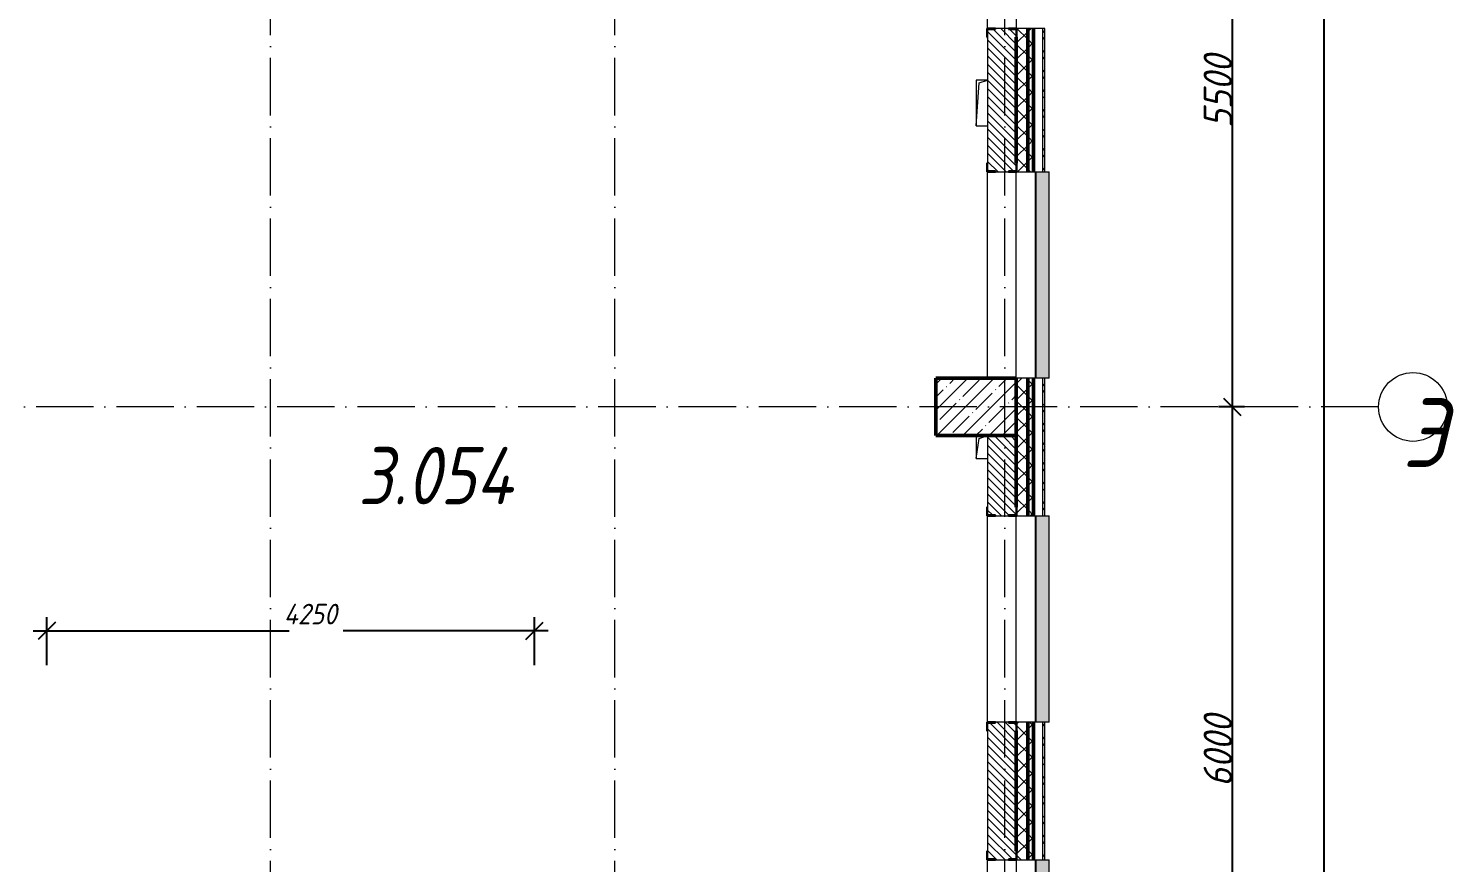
# Model space of a CAD drawing. Header units: millimetres. Extents: x -606178 to 312196, y -19338 to 632709.
# Drawn here: x -125775 to -113345, y 486303 to 493575 of the extents above; entities that cross this region are included whole.
import ezdxf

# ---------------------------------------------------------------- set-up
doc = ezdxf.new("R2010")
doc.units = ezdxf.units.MM
doc.linetypes.add('50_200_ШТРИХ_1Т_ш5_п1_п1_', pattern=[700, 500, -100, 0, -100])
for name, color, linetype, lineweight in [('A-____-____-DIMS', 7, 'Continuous', 9), ('A-GENM-____-MCUT', 7, 'Continuous', 25), ('A-GENM-____-OTLN', 7, 'Continuous', 9), ('A-GENM-____-OTLN-1', 7, 'Continuous', 25), ('A-GLAZ-____-OTLN', 7, 'Continuous', 9), ('A-WALL-____-MCUT-2', 7, 'Continuous', 50), ('A-WALL-____-MCUT-3', 7, 'Continuous', 9), ('A-WALL-____-OTLN', 7, 'Continuous', 9), ('A-WALL-____-PATT-1', 7, 'Continuous', 9), ('A-WALL-FNSH-MCUT-1', 7, 'Continuous', 9), ('S-COLS-____-MCUT', 7, 'Continuous', 50), ('S-COLS-____-OTLN', 7, 'Continuous', 9), ('S-GRID-____-IDEN', 7, 'Continuous', 9), ('S-GRID-____-OTLN-1', 7, '50_200_ШТРИХ_1Т_ш5_п1_п1_', 9), ('Марки помещений', 7, 'Continuous', 9)]:
    doc.layers.add(name, color=color, linetype=linetype, lineweight=lineweight)
doc.layers.add('A-GLAZ-____-OTLN-1', color=7, linetype='Continuous', lineweight=9, true_color=0xc0c0c0)
doc.styles.add('ISOCPEUR_I', font='isocpeui.ttf', dxfattribs={"width": 0.9, "height": 2.5})
doc.styles.add('ISOCPEUR_I_10', font='isocpeui.ttf', dxfattribs={"width": 0.9, "height": 180})
doc.styles.add('ISOCPEUR_I_2', font='isocpeui.ttf', dxfattribs={"width": 0.85, "height": 2.3})
doc.styles.add('ISOCPEUR_I_9', font='isocpeui.ttf', dxfattribs={"width": 0.9, "height": 250})
doc.dimstyles.new('ISO-1_8_0_9К_СРЕДНИЙ_Кладочные_5', dxfattribs={"dimscale": 304.8, "dimtxt": 179.276612, "dimasz": 0.492126, "dimexe": 0.393701, "dimexo": 0, "dimgap": 0, "dimtad": 1, "dimdec": 3, "dimrnd": 0.001, "dimdsep": 46, "dimtxsty": 'ISOCPEUR_I_10', "dimblk1": 'OBLIQUE', "dimblk2": 'OBLIQUE', "dimsah": 1, "dimcen": 0.09, "dimdle": 0.393701, "dimazin": 0, "dimtfac": 1, "dimtdec": 4, "dimtix": 1, "dimtmove": 2, "dimatfit": 3, "dimfxl": 1, "dimtvp": 1, "dimtolj": 1, "dimtzin": 0, "dimarcsym": 2})
doc.dimstyles.new('ISO-2_5_0_9К_БОЛЬШОЙ_ОСИ', dxfattribs={"dimscale": 304.8, "dimtxt": 248.995294, "dimasz": 0.492126, "dimexe": 0.393701, "dimexo": 0, "dimgap": 0, "dimtad": 1, "dimdec": 0, "dimzin": 0, "dimdsep": 46, "dimtxsty": 'ISOCPEUR_I_9', "dimblk1": 'OBLIQUE', "dimblk2": 'OBLIQUE', "dimsah": 1, "dimcen": 0.09, "dimdle": 0.393701, "dimazin": 0, "dimtfac": 1, "dimtdec": 4, "dimtix": 1, "dimtmove": 0, "dimatfit": 3, "dimfxl": 1, "dimtvp": 1, "dimtolj": 1, "dimtzin": 0, "dimarcsym": 2})
pattern_1 = [(135, (-140714.89, 451794.26), (-35.35534, -35.35534), [])]
pattern_2 = [(45, (-140714.89, 451794.26), (-85.53659, 85.53659), []), (45, (-140657.87, 451794.26), (-85.53659, 85.53659), [])]
pattern_3 = [(45, (-140714.89, 451794.26), (-70.71068, 70.71068), []), (135, (-140714.89, 451794.26), (-70.71068, -70.71068), [])]

# ---------------------------------------------------------------- blocks, each defined once
blk = doc.blocks.new('BSC_Колонна _Прямоугольная - 500х700-V8-АР1_План отверстий 3 этажа в осях 1-64_А-ГГ')
at = {"layer": 'S-COLS-____-OTLN'}
h = blk.add_hatch(dxfattribs=at)
h.set_pattern_fill('FP_42', color=256, style=0, pattern_type=2)
h.set_pattern_definition([(315, (-38481.04, 23200), (114.04925, 114.04925), []), (315, (-38481.04, 23085.95), (114.04925, 114.04925), [201.613, -40.323, 3.353, -36.97])])
h.paths.add_polyline_path([(-250, 237), (-250, -350), (250, -350), (250, 350), (-250, 350)], flags=0)
at = {"layer": 'S-COLS-____-MCUT'}
for p, q in [((250, 350), (-250, 350)), ((-250, 350), (-250, -350)), ((250, -350), (250, 350)), ((-250, -350), (250, -350))]:
    blk.add_line(p, q, dxfattribs=at)
blk = doc.blocks.new('Фахверк_СКБ_Уголок - 250_2700-27497298-АР1_План отверстий 3 этажа в осях 1-64_А-ГГ')
at = {"layer": 'A-GENM-____-MCUT'}
for p, q in [((200, 181), (125, 181)), ((125, 181), (125, 106)), ((131, 106), (131, 175)), ((131, 175), (200, 175)), ((200, 175), (200, 181)), ((125, 106), (131, 106)), ((131, -6), (125, -6)), ((125, -6), (125, -81)), ((125, -81), (200, -81)), ((131, -75), (131, -6)), ((200, -75), (131, -75)), ((200, -81), (200, -75))]:
    blk.add_line(p, q, dxfattribs=at)
blk = doc.blocks.new('AR_Отверстие прямоугольное _в плите_ - AR_Отверстие прямоугольное _в плите_-V178-АР1_План отверстий 3 этажа в осях 1-64_А-ГГ')
at = {"layer": 'A-GENM-____-OTLN'}
for p, q in [((-50, 100), (-50, -100)), ((-50, -100), (-25, 75)), ((-25, 75), (50, 100)), ((-50, -100), (50, -100))]:
    blk.add_line(p, q, dxfattribs=at)
blk = doc.blocks.new('AR_Отверстие прямоугольное _в плите_ - AR_Отверстие прямоугольное _в плите_-30510902-АР1_План отверстий 3 этажа в осях 1-64_А-ГГ')
at = {"layer": 'A-GENM-____-OTLN'}
for p, q in [((50, 200), (-50, 200)), ((-50, 200), (-50, -200)), ((-50, -200), (-25, 175)), ((-25, 175), (50, 200)), ((-50, -200), (50, -200))]:
    blk.add_line(p, q, dxfattribs=at)
blk = doc.blocks.new('Отлив_СКБ - Отлив витража_120_НВФ-31885687-АР1_План отверстий 3 этажа в осях 1-64_А-ГГ')
at = {"layer": 'A-GLAZ-____-OTLN-1'}
for points in [[(0, 0), (0, -2), (1800, -2), (1800, 0), (534, 0)], [(0, -2), (0, -120), (1800, -120), (1800, -2), (534, -2)]]:
    blk.add_hatch(color=256, dxfattribs=at).paths.add_polyline_path(points, flags=0)
at = {"layer": 'A-GLAZ-____-OTLN'}
for p, q in [((0, 0), (1800, 0)), ((1800, -2), (0, -2)), ((0, -120), (0, -83)), ((0, -120), (1800, -120)), ((1800, -83), (1800, -120))]:
    blk.add_line(p, q, dxfattribs=at)
blk = doc.blocks.new('Ось сетки - Круг_Ø6_00__ISO-2_5_0_9K_-25732049-АР1_План отверстий 1 этажа в осях 1-64_А-ГГ')
at = {"layer": 'S-GRID-____-IDEN'}
blk.add_circle((0, 0), 3, dxfattribs=at)
blk = doc.blocks.new('_Oblique')
at = {"color": 0, "linetype": 'ByBlock', "lineweight": -2}
blk.add_line((-0.5, -0.5), (0.5, 0.5), dxfattribs=at)
blk = doc.blocks.new('*D5108')
at = {"layer": 'A-____-____-DIMS', "color": 0, "lineweight": -2, "transparency": 16777216}
for p, q in [((-115282, 495895), (-115282, 490155)), ((-115176, 495775), (-115402, 495775)), ((-115176, 490275), (-115402, 490275))]:
    blk.add_line(p, q, dxfattribs=at)
at = {"layer": 'Defpoints', "color": 0, "transparency": 16777216}
for p in [(-115176, 495775), (-115282, 490275), (-115176, 490275)]:
    blk.add_point(p, dxfattribs=at)
at = {"layer": 'A-____-____-DIMS', "color": 0, "lineweight": -2, "transparency": 16777216, "xscale": 150, "yscale": 150, "zscale": 150}
for p, rotation in [((-115282, 495775), 90), ((-115282, 490275), 270)]:
    blk.add_blockref('_Oblique', p, dxfattribs=dict(at, rotation=rotation))
at = {"layer": 'A-____-____-DIMS', "color": 0, "transparency": 16777216, "insert": (-115407, 493025), "char_height": 250, "width": 758.48, "attachment_point": 5, "rotation": 90, "style": 'ISOCPEUR_I_9'}
blk.add_mtext('\\A1;5500', dxfattribs=at)
blk = doc.blocks.new('*D5109')
at = {"layer": 'A-____-____-DIMS', "color": 0, "lineweight": -2, "transparency": 16777216}
for p, q in [((-115282, 490395), (-115282, 484155)), ((-115176, 490275), (-115402, 490275)), ((-115176, 484275), (-115402, 484275))]:
    blk.add_line(p, q, dxfattribs=at)
at = {"layer": 'Defpoints', "color": 0, "transparency": 16777216}
for p in [(-115176, 490275), (-115282, 484275), (-115176, 484275)]:
    blk.add_point(p, dxfattribs=at)
at = {"layer": 'A-____-____-DIMS', "color": 0, "lineweight": -2, "transparency": 16777216, "xscale": 150, "yscale": 150, "zscale": 150}
for p, rotation in [((-115282, 490275), 90), ((-115282, 484275), 270)]:
    blk.add_blockref('_Oblique', p, dxfattribs=dict(at, rotation=rotation))
at = {"layer": 'A-____-____-DIMS', "color": 0, "transparency": 16777216, "insert": (-115407, 487275), "char_height": 250, "width": 758.48, "attachment_point": 5, "rotation": 90, "style": 'ISOCPEUR_I_9'}
blk.add_mtext('\\A1;6000', dxfattribs=at)
blk = doc.blocks.new('*D5114')
at = {"layer": 'A-____-____-DIMS', "color": 0, "lineweight": -2, "transparency": 16777216}
for p, q in [((-114482, 465855), (-114482, 499545)), ((-114588, 499425), (-114362, 499425)), ((-114588, 465975), (-114362, 465975))]:
    blk.add_line(p, q, dxfattribs=at)
at = {"layer": 'Defpoints', "color": 0, "transparency": 16777216}
for p in [(-114588, 499425), (-114482, 499425), (-114588, 465975)]:
    blk.add_point(p, dxfattribs=at)
at = {"layer": 'A-____-____-DIMS', "color": 0, "lineweight": -2, "transparency": 16777216, "xscale": 150, "yscale": 150, "zscale": 150}
for p, rotation in [((-114482, 499425), 90), ((-114482, 465975), 270)]:
    blk.add_blockref('_Oblique', p, dxfattribs=dict(at, rotation=rotation))
at = {"layer": 'A-____-____-DIMS', "color": 0, "transparency": 16777216, "insert": (-114607, 482700), "char_height": 250, "width": 971.08, "attachment_point": 5, "rotation": 90, "style": 'ISOCPEUR_I_9'}
blk.add_mtext('\\A1;33450', dxfattribs=at)
blk = doc.blocks.new('*D5200')
at = {"layer": 'A-____-____-DIMS', "color": 0, "lineweight": -2, "transparency": 16777216}
for p, q in [((-125615, 488025), (-125615, 488443)), ((-121365, 488025), (-121365, 488443)), ((-125735, 488323), (-123503, 488323)), ((-121245, 488323), (-123033, 488323))]:
    blk.add_line(p, q, dxfattribs=at)
at = {"layer": 'Defpoints', "color": 0, "transparency": 16777216}
for p in [(-121365, 488323), (-125615, 488025), (-121365, 488025)]:
    blk.add_point(p, dxfattribs=at)
at = {"layer": 'A-____-____-DIMS', "color": 0, "lineweight": -2, "transparency": 16777216, "xscale": 150, "yscale": 150, "zscale": 150, "rotation": 180}
blk.add_blockref('_Oblique', (-125615, 488323), dxfattribs=at)
at = {"layer": 'A-____-____-DIMS', "color": 0, "lineweight": -2, "transparency": 16777216, "xscale": 150, "yscale": 150, "zscale": 150}
blk.add_blockref('_Oblique', (-121365, 488323), dxfattribs=at)
at = {"layer": 'A-____-____-DIMS', "color": 0, "transparency": 16777216, "insert": (-123549, 488559), "char_height": 180, "width": 562.65, "attachment_point": 1, "line_spacing_factor": 1.149209, "style": 'ISOCPEUR_I_10'}
blk.add_mtext('\\A1;4250', dxfattribs=at)

msp = doc.modelspace()

# ---------------------------------------------------------------- hatches: boundary and pattern name
at = {"layer": 'A-WALL-____-PATT-1'}
h = msp.add_hatch(dxfattribs=at)
h.set_pattern_fill('FP_3', color=256, style=0, pattern_type=2)
h.set_pattern_definition(pattern_2)
h.paths.add_polyline_path([(-116914.891, 493345.3011), (-116914.891, 493575.3011), (-116934.891, 493575.3011), (-116934.891, 493345.3011)], flags=0)
h.paths.add_polyline_path([(-116914.891, 495375.3011), (-116914.891, 499775.3011), (-116934.891, 499775.3011), (-116934.891, 495375.3011)], flags=0)
h = msp.add_hatch(dxfattribs=at)
h.set_pattern_fill('FP_1', color=256, style=0, pattern_type=2)
h.set_pattern_definition(pattern_3)
h.paths.add_polyline_path([(-117064.891, 461325.3011), (-117064.891, 463525.3011), (-117158.891, 463525.3011), (-117158.891, 463450.3011), (-117164.891, 463450.3011), (-117164.891, 461325.3011)], flags=0)
h.paths.add_polyline_path([(-117064.891, 465325.3011), (-117064.891, 466525.3011), (-117158.891, 466525.3011), (-117158.891, 466450.3011), (-117164.891, 466450.3011), (-117164.891, 465400.3011), (-117158.891, 465400.3011), (-117158.891, 465325.3011)], flags=0)
h.paths.add_polyline_path([(-117064.891, 468325.3011), (-117064.891, 469525.3011), (-117164.891, 469525.3011), (-117164.891, 468400.3011), (-117158.891, 468400.3011), (-117158.891, 468325.3011)], flags=0)
h.paths.add_polyline_path([(-117064.891, 471325.3011), (-117064.891, 472525.3011), (-117158.891, 472525.3011), (-117158.891, 472450.3011), (-117164.891, 472450.3011), (-117164.891, 471400.3011), (-117158.891, 471400.3011), (-117158.891, 471325.3011)], flags=0)
h.paths.add_polyline_path([(-117164.891, 474325.3011), (-117064.891, 474325.3011), (-117064.891, 475525.3011), (-117158.891, 475525.3011), (-117158.891, 475450.3011), (-117164.891, 475450.3011), (-117164.891, 474825.3011)], flags=0)
h.paths.add_polyline_path([(-117158.891, 477325.3011), (-117064.891, 477325.3011), (-117064.891, 478525.3011), (-117164.891, 478525.3011), (-117164.891, 477400.3011), (-117158.891, 477400.3011), (-117158.891, 477331.3011)], flags=0)
h.paths.add_polyline_path([(-117158.891, 480325.3011), (-117064.891, 480325.3011), (-117064.891, 481525.3011), (-117158.891, 481525.3011), (-117158.891, 481450.3011), (-117164.891, 481450.3011), (-117164.891, 480400.3011), (-117158.891, 480400.3011), (-117158.891, 480331.3011)], flags=0)
h.paths.add_polyline_path([(-117158.891, 483325.3011), (-117064.891, 483325.3011), (-117064.891, 484525.3011), (-117164.891, 484525.3011), (-117164.891, 483400.3011), (-117158.891, 483400.3011), (-117158.891, 483331.3011)], flags=0)
h.paths.add_polyline_path([(-117064.891, 486325.3011), (-117064.891, 487525.3011), (-117158.891, 487525.3011), (-117158.891, 487450.3011), (-117164.891, 487450.3011), (-117164.891, 486400.3011), (-117158.891, 486400.3011), (-117158.891, 486325.3011)], flags=0)
h.paths.add_polyline_path([(-117158.891, 489325.3011), (-117064.891, 489325.3011), (-117064.891, 490525.3011), (-117164.891, 490525.3011), (-117164.891, 489400.3011), (-117158.891, 489400.3011), (-117158.891, 489331.3011)], flags=0)
h.paths.add_polyline_path([(-117064.891, 492325.3011), (-117064.891, 493575.3011), (-117158.891, 493575.3011), (-117158.891, 493500.3011), (-117164.891, 493500.3011), (-117164.891, 492400.3011), (-117158.891, 492400.3011), (-117158.891, 492325.3011)], flags=0)
h.paths.add_polyline_path([(-117064.891, 495375.3011), (-117064.891, 499525.3011), (-117164.891, 499525.3011), (-117164.891, 495375.3011)], flags=0)
h = msp.add_hatch(dxfattribs=at)
h.set_pattern_fill('FP_1', color=256, style=0, pattern_type=2)
h.set_pattern_definition(pattern_3)
h.paths.add_polyline_path([(-117014.891, 461325.3011), (-117014.891, 463525.3011), (-117064.891, 463525.3011), (-117064.891, 461325.3011)], flags=0)
h.paths.add_polyline_path([(-117014.891, 465325.3011), (-117014.891, 466525.3011), (-117064.891, 466525.3011), (-117064.891, 465325.3011)], flags=0)
h.paths.add_polyline_path([(-117014.891, 468325.3011), (-117014.891, 469525.3011), (-117064.891, 469525.3011), (-117064.891, 468325.3011)], flags=0)
h.paths.add_polyline_path([(-117014.891, 471325.3011), (-117014.891, 472525.3011), (-117064.891, 472525.3011), (-117064.891, 471325.3011)], flags=0)
h.paths.add_polyline_path([(-117014.891, 474325.3011), (-117014.891, 475525.3011), (-117064.891, 475525.3011), (-117064.891, 474325.3011)], flags=0)
h.paths.add_polyline_path([(-117064.891, 477325.3011), (-117014.891, 477325.3011), (-117014.891, 478525.3011), (-117064.891, 478525.3011), (-117064.891, 478329.2237)], flags=0)
h.paths.add_polyline_path([(-117064.891, 480325.3011), (-117014.891, 480325.3011), (-117014.891, 481525.3011), (-117064.891, 481525.3011)], flags=0)
h.paths.add_polyline_path([(-117014.891, 483325.3011), (-117014.891, 484525.3011), (-117064.891, 484525.3011), (-117064.891, 483325.3011)], flags=0)
h.paths.add_polyline_path([(-117064.891, 486325.3011), (-117014.891, 486325.3011), (-117014.891, 487525.3011), (-117064.891, 487525.3011), (-117064.891, 486929.5275)], flags=0)
h.paths.add_polyline_path([(-117064.891, 489325.3011), (-117014.891, 489325.3011), (-117014.891, 490525.3011), (-117064.891, 490525.3011), (-117064.891, 490369.649)], flags=0)
h.paths.add_polyline_path([(-117014.891, 492325.3011), (-117014.891, 493575.3011), (-117064.891, 493575.3011), (-117064.891, 492325.3011)], flags=0)
h.paths.add_polyline_path([(-117014.891, 495375.3011), (-117014.891, 499525.3011), (-117064.891, 499525.3011), (-117064.891, 495375.3011)], flags=0)
h = msp.add_hatch(dxfattribs=at)
h.set_pattern_fill('FP_6', color=256, style=0, pattern_type=2)
h.set_pattern_definition(pattern_1)
h.paths.add_polyline_path([(-117345.891, 492325.3011), (-117233.891, 492325.3011), (-117233.891, 492331.3011), (-117164.891, 492331.3011), (-117164.891, 493569.3011), (-117233.891, 493569.3011), (-117233.891, 493575.3011), (-117345.891, 493575.3011), (-117345.891, 493569.3011), (-117414.891, 493569.3011), (-117414.891, 492331.3011), (-117345.891, 492331.3011)], flags=0)
h = msp.add_hatch(dxfattribs=at)
h.set_pattern_fill('FP_3', color=256, style=0, pattern_type=2)
h.set_pattern_definition(pattern_2)
h.paths.add_polyline_path([(-116934.891, 461515.3011), (-116914.891, 461515.3011), (-116914.891, 463525.3011), (-116934.891, 463525.3011), (-116934.891, 461558.6314)], flags=0)
h.paths.add_polyline_path([(-116914.891, 465325.3011), (-116914.891, 466525.3011), (-116934.891, 466525.3011), (-116934.891, 465325.3011)], flags=0)
h.paths.add_polyline_path([(-116914.891, 468325.3011), (-116914.891, 469525.3011), (-116934.891, 469525.3011), (-116934.891, 468325.3011)], flags=0)
h.paths.add_polyline_path([(-116914.891, 471325.3011), (-116914.891, 472525.3011), (-116934.891, 472525.3011), (-116934.891, 471325.3011)], flags=0)
h.paths.add_polyline_path([(-116934.891, 474325.3011), (-116914.891, 474325.3011), (-116914.891, 475525.3011), (-116934.891, 475525.3011)], flags=0)
h.paths.add_polyline_path([(-116914.891, 477325.3011), (-116914.891, 478525.3011), (-116934.891, 478525.3011), (-116934.891, 477325.3011)], flags=0)
h.paths.add_polyline_path([(-116914.891, 480325.3011), (-116914.891, 481525.3011), (-116934.891, 481525.3011), (-116934.891, 480325.3011)], flags=0)
h.paths.add_polyline_path([(-116934.891, 483325.3011), (-116914.891, 483325.3011), (-116914.891, 484525.3011), (-116934.891, 484525.3011), (-116934.891, 483489.406)], flags=0)
h.paths.add_polyline_path([(-116914.891, 486325.3011), (-116914.891, 487525.3011), (-116934.891, 487525.3011), (-116934.891, 486325.3011)], flags=0)
h.paths.add_polyline_path([(-116914.891, 489325.3011), (-116914.891, 490525.3011), (-116934.891, 490525.3011), (-116934.891, 489325.3011)], flags=0)
h.paths.add_polyline_path([(-116934.891, 492325.3011), (-116914.891, 492325.3011), (-116914.891, 493345.3011), (-116934.891, 493345.3011), (-116934.891, 492949.7401)], flags=0)
h = msp.add_hatch(dxfattribs=at)
h.set_pattern_fill('FP_6', color=256, style=0, pattern_type=2)
h.set_pattern_definition(pattern_1)
h.paths.add_polyline_path([(-117233.891, 486325.3011), (-117233.891, 486331.3011), (-117164.891, 486331.3011), (-117164.891, 487519.3011), (-117233.891, 487519.3011), (-117233.891, 487525.3011), (-117345.891, 487525.3011), (-117345.891, 487519.3011), (-117414.891, 487519.3011), (-117414.891, 486331.3011), (-117345.891, 486331.3011), (-117345.891, 486325.3011)], flags=0)
h.paths.add_polyline_path([(-117233.891, 489325.3011), (-117233.891, 489331.3011), (-117164.891, 489331.3011), (-117164.891, 490025.3011), (-117414.891, 490025.3011), (-117414.891, 489331.3011), (-117345.891, 489331.3011), (-117345.891, 489325.3011)], flags=0)

# ---------------------------------------------------------------- linework, layer by layer
at = {"layer": 'A-WALL-____-MCUT-2'}
for p, q in [((-117164.891, 492400.3011), (-117164.891, 493500.3011)), ((-117064.891, 492325.3011), (-117064.891, 493575.3011)), ((-117014.891, 492325.3011), (-117014.891, 493575.3011)), ((-117064.891, 489325.3011), (-117064.891, 490525.3011)), ((-117014.891, 489325.3011), (-117014.891, 490525.3011)), ((-117164.891, 490025.3011), (-117164.891, 489400.3011)), ((-117064.891, 486325.3011), (-117064.891, 487525.3011)), ((-117014.891, 486325.3011), (-117014.891, 487525.3011)), ((-117164.891, 487450.3011), (-117164.891, 486400.3011))]:
    msp.add_line(p, q, dxfattribs=at)
at = {"layer": 'A-WALL-____-MCUT-3'}
for p, q in [((-117414.891, 493500.3011), (-117414.891, 492400.3011)), ((-117233.891, 493575.3011), (-117345.891, 493575.3011)), ((-116934.891, 493575.3011), (-117158.891, 493575.3011)), ((-116934.891, 492325.3011), (-116934.891, 493575.3011)), ((-117345.891, 492325.3011), (-117233.891, 492325.3011)), ((-117158.891, 492325.3011), (-116934.891, 492325.3011)), ((-116934.891, 490525.3011), (-117164.891, 490525.3011)), ((-116934.891, 489325.3011), (-116934.891, 490525.3011)), ((-117414.891, 490025.3011), (-117414.891, 489400.3011)), ((-117345.891, 489325.3011), (-117233.891, 489325.3011)), ((-117158.891, 489325.3011), (-116934.891, 489325.3011)), ((-117233.891, 487525.3011), (-117345.891, 487525.3011)), ((-116934.891, 487525.3011), (-117158.891, 487525.3011)), ((-116934.891, 486325.3011), (-116934.891, 487525.3011)), ((-117414.891, 487450.3011), (-117414.891, 486400.3011)), ((-117345.891, 486325.3011), (-117233.891, 486325.3011)), ((-117158.891, 486325.3011), (-116934.891, 486325.3011))]:
    msp.add_line(p, q, dxfattribs=at)
at = {"layer": 'A-WALL-____-OTLN'}
for p, q in [((-117414.891, 493575.3011), (-117414.891, 495375.3011)), ((-117164.891, 495375.3011), (-117164.891, 493575.3011)), ((-117414.891, 490525.3011), (-117414.891, 492325.3011)), ((-117164.891, 490525.3011), (-117164.891, 492325.3011)), ((-117414.891, 487525.3011), (-117414.891, 489325.3011)), ((-117164.891, 487525.3011), (-117164.891, 489325.3011)), ((-117414.891, 484525.3011), (-117414.891, 486325.3011)), ((-117164.891, 486325.3011), (-117164.891, 484525.3011))]:
    msp.add_line(p, q, dxfattribs=at)
at = {"layer": 'A-WALL-FNSH-MCUT-1'}
for p, q in [((-116914.891, 493575.3011), (-116934.891, 493575.3011)), ((-116914.891, 492325.3011), (-116914.891, 493575.3011)), ((-116934.891, 492325.3011), (-116914.891, 492325.3011)), ((-116914.891, 490525.3011), (-116934.891, 490525.3011)), ((-116914.891, 489325.3011), (-116914.891, 490525.3011)), ((-116934.891, 489325.3011), (-116914.891, 489325.3011)), ((-116914.891, 487525.3011), (-116934.891, 487525.3011)), ((-116914.891, 486325.3011), (-116914.891, 487525.3011)), ((-116934.891, 486325.3011), (-116914.891, 486325.3011))]:
    msp.add_line(p, q, dxfattribs=at)
at = {"layer": 'S-GRID-____-OTLN-1'}
for p, q in [((-123664.891, 447311.6528), (-123664.891, 501675.2188)), ((-120664.891, 447311.6528), (-120664.891, 501675.2188)), ((-117264.891, 447311.6528), (-117264.891, 501675.2188)), ((-114007.1518, 490275.3011), (-145383.6612, 490275.3011))]:
    msp.add_line(p, q, dxfattribs=at)

# ---------------------------------------------------------------- block references
at = {"layer": 'A-GENM-____-OTLN'}
for name, p in [('AR_Отверстие прямоугольное _в плите_ - AR_Отверстие прямоугольное _в плите_-30510902-АР1_План отверстий 3 этажа в осях 1-64_А-ГГ', (-117464.891, 492925.3011)), ('AR_Отверстие прямоугольное _в плите_ - AR_Отверстие прямоугольное _в плите_-V178-АР1_План отверстий 3 этажа в осях 1-64_А-ГГ', (-117464.891, 489925.3011))]:
    msp.add_blockref(name, p, dxfattribs=at)
at = {"layer": 'A-GENM-____-OTLN-1'}
for p, rotation in [((-117339.891, 493700.3011), 269.9999999999999), ((-117239.891, 492200.3011), 89.99999999999991), ((-117239.891, 489200.3011), 89.99999999999991), ((-117339.891, 487650.3011), 269.9999999999999), ((-117239.891, 486200.3011), 89.99999999999991)]:
    msp.add_blockref('Фахверк_СКБ_Уголок - 250_2700-27497298-АР1_План отверстий 3 этажа в осях 1-64_А-ГГ', p, dxfattribs=dict(at, rotation=rotation))
at = {"layer": 'A-GLAZ-____-OTLN', "rotation": 89.99999999999932}
for p in [(-116997.891, 490525.3011), (-116997.891, 487525.3011), (-116997.891, 484525.3011)]:
    msp.add_blockref('Отлив_СКБ - Отлив витража_120_НВФ-31885687-АР1_План отверстий 3 этажа в осях 1-64_А-ГГ', p, dxfattribs=at)
at = {"layer": 'S-COLS-____-OTLN', "rotation": 89.9999999999999}
msp.add_blockref('BSC_Колонна _Прямоугольная - 500х700-V8-АР1_План отверстий 3 этажа в осях 1-64_А-ГГ', (-117514.891, 490275.3011), dxfattribs=at)
at = {"layer": 'S-GRID-____-IDEN', "xscale": 99.99999999999993, "yscale": 99.99999999999993, "zscale": 99.99999999999993, "rotation": 89.99999999999982}
msp.add_blockref('Ось сетки - Круг_Ø6_00__ISO-2_5_0_9K_-25732049-АР1_План отверстий 1 этажа в осях 1-64_А-ГГ', (-113707.1518, 490275.3011), dxfattribs=at)

# ---------------------------------------------------------------- texts
at = {"layer": 'S-GRID-____-IDEN', "insert": (-113799.9723, 490351.377), "char_height": 600, "width": 223.670812, "attachment_point": 1, "style": 'ISOCPEUR_I'}
msp.add_mtext('\\fISOCPEUR|b0|i1|c204|p34|;\\W.9;Э', dxfattribs=at)
at = {"layer": 'Марки помещений', "insert": (-122902.0875, 489926.2078), "char_height": 500, "width": 817.72125, "attachment_point": 1, "style": 'ISOCPEUR_I_2'}
msp.add_mtext('3.054', dxfattribs=at)

# ---------------------------------------------------------------- dimensions: what is measured, and where the dimension line sits
at = {"layer": 'A-____-____-DIMS'}
for base, p1, p2, override, picture, middle in [((-114482.3577, 499425.3011), (-114588.4237, 465975.3011), (-114588.4237, 499425.3011), {"dimpost": '<>', "dimfxl": 33450}, '*D5114', (-114607.3577, 482700.3011)), ((-115282.3577, 490275.3011), (-115176.2917, 495775.3011), (-115176.2917, 490275.3011), {"dimpost": '<>', "dimfxl": 5500}, '*D5108', (-115407.3577, 493025.3011)), ((-115282.3577, 484275.3011), (-115176.2917, 490275.3011), (-115176.2917, 484275.3011), {"dimpost": '<>', "dimfxl": 6000}, '*D5109', (-115407.3577, 487275.3011))]:
    dim = msp.add_linear_dim(base=base, p1=p1, p2=p2, angle=90, dimstyle='ISO-2_5_0_9К_БОЛЬШОЙ_ОСИ', override=override, dxfattribs=at)
    dim.commit()
    dim.dimension.update_dxf_attribs({"geometry": picture, "text_midpoint": middle})
dim = msp.add_linear_dim(base=(-121364.891, 488323.4891), p1=(-125614.891, 488025.3011), p2=(-121364.891, 488025.3011), dimstyle='ISO-1_8_0_9К_СРЕДНИЙ_Кладочные_5', override={"dimpost": '<>', "dimfxl": 4250}, dxfattribs=at)
dim.commit()
dim.dimension.update_dxf_attribs({"geometry": '*D5200', "text_midpoint": (-123267.734, 488438.6511), "dimtype": 160})

doc.saveas('drawing.dxf')
